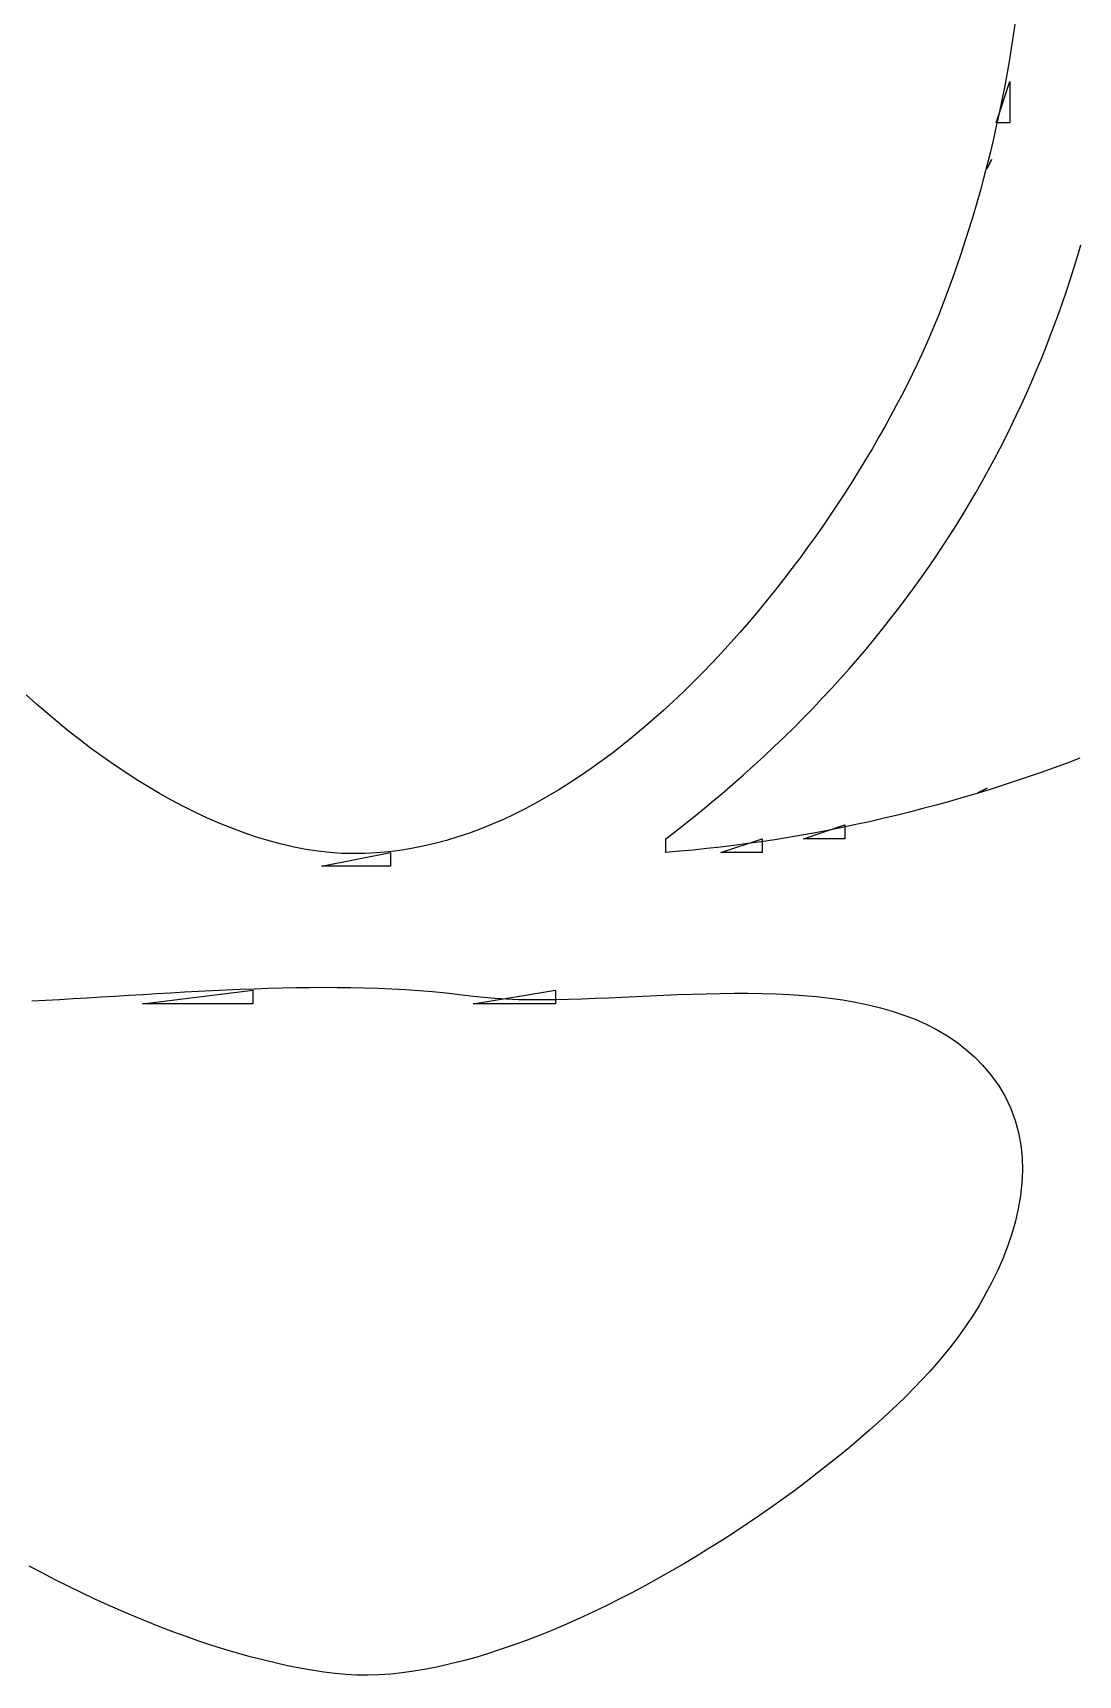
# Model space of a CAD drawing. Header units: millimetres. Extents: x 56222 to 3066687, y -650199 to -121287.
# Drawn here: x 141933.778 to 141935.133, y -185278.987 to -185276.858 of the extents above; entities that cross this region are included whole.
import ezdxf

# ---------------------------------------------------------------- set-up
doc = ezdxf.new("R2010")
doc.units = ezdxf.units.MM
doc.header["$MEASUREMENT"] = 0
doc.layers.add('$TD_AUDIT_GENERATED_(A0BDF17)', color=32, linetype='Continuous', lineweight=30)

msp = doc.modelspace()

# ---------------------------------------------------------------- linework, layer by layer
at = {"layer": '$TD_AUDIT_GENERATED_(A0BDF17)', "linetype": 'Continuous', "lineweight": 25, "ltscale": 2}
for p, q in [((141935.0511, -185276.8448, 0.5173), (141935.0486, -185276.8617, 0.5173)), ((141935.0486, -185276.8617, 0.5173), (141935.046, -185276.8786, 0.5173)), ((141935.046, -185276.8786, 0.5173), (141935.0432, -185276.8954, 0.5173)), ((141935.0402, -185276.9123, 0.5173), (141935.0371, -185276.9291, 0.5173)), ((141935.0432, -185276.8954, 0.5173), (141935.0402, -185276.9123, 0.5173)), ((141935.0266, -185276.975, 0.5173), (141935.0444, -185276.9214, 0.5173)), ((141935.0371, -185276.9291, 0.5173), (141935.0338, -185276.9458, 0.5173)), ((141935.0444, -185276.9214, 0.5173), (141935.0444, -185276.975, 0.5173)), ((141935.0338, -185276.9458, 0.5173), (141935.0304, -185276.9625, 0.5173)), ((141935.0444, -185276.975, 0.5173), (141935.0266, -185276.975, 0.5173)), ((141935.0304, -185276.9625, 0.5173), (141935.0267, -185276.9792, 0.5173)), ((141935.023, -185276.9959, 0.5173), (141935.019, -185277.0125, 0.5173)), ((141935.0267, -185276.9792, 0.5173), (141935.023, -185276.9959, 0.5173)), ((141935.019, -185277.0125, 0.5173), (141935.0149, -185277.0291, 0.5173)), ((141935.0149, -185277.0291, 0.5173), (141935.0105, -185277.0456, 0.5173)), ((141935.0206, -185277.0225, 0.5173), (141935.0147, -185277.0344, 0.5173)), ((141935.0147, -185277.0344, 0.5173), (141935.0206, -185277.0225, 0.5173)), ((141935.0061, -185277.0621, 0.5173), (141935.0014, -185277.0786, 0.5173)), ((141935.0105, -185277.0456, 0.5173), (141935.0061, -185277.0621, 0.5173)), ((141935.0014, -185277.0786, 0.5173), (141934.9966, -185277.095, 0.5173)), ((141934.9966, -185277.095, 0.5173), (141934.9916, -185277.1114, 0.5173)), ((141934.9916, -185277.1114, 0.5173), (141934.9864, -185277.1277, 0.5173)), ((141934.981, -185277.144, 0.5173), (141934.9755, -185277.1603, 0.5173)), ((141934.9864, -185277.1277, 0.5173), (141934.981, -185277.144, 0.5173)), ((141935.1272, -185277.1633, 0.5173), (141935.1318, -185277.1483, 0.5173)), ((141935.1318, -185277.1483, 0.5173), (141935.1363, -185277.1332, 0.5173)), ((141934.9755, -185277.1603, 0.5173), (141934.9698, -185277.1765, 0.5173)), ((141935.1225, -185277.1783, 0.5173), (141935.1272, -185277.1633, 0.5173)), ((141934.9698, -185277.1765, 0.5173), (141934.9639, -185277.1926, 0.5173)), ((141935.1175, -185277.1932, 0.5173), (141935.1225, -185277.1783, 0.5173)), ((141934.9578, -185277.2087, 0.5173), (141934.9516, -185277.2247, 0.5173)), ((141934.9639, -185277.1926, 0.5173), (141934.9578, -185277.2087, 0.5173)), ((141935.1072, -185277.223, 0.5173), (141935.1125, -185277.2081, 0.5173)), ((141935.1125, -185277.2081, 0.5173), (141935.1175, -185277.1932, 0.5173)), ((141934.9516, -185277.2247, 0.5173), (141934.9466, -185277.237, 0.5173)), ((141935.1018, -185277.2378, 0.5173), (141935.1072, -185277.223, 0.5173)), ((141934.9414, -185277.2494, 0.5173), (141934.9359, -185277.2621, 0.5173)), ((141934.9466, -185277.237, 0.5173), (141934.9414, -185277.2494, 0.5173)), ((141935.0905, -185277.2673, 0.5173), (141935.0962, -185277.2525, 0.5173)), ((141935.0962, -185277.2525, 0.5173), (141935.1018, -185277.2378, 0.5173)), ((141934.9301, -185277.2749, 0.5173), (141934.924, -185277.2879, 0.5173)), ((141934.9359, -185277.2621, 0.5173), (141934.9301, -185277.2749, 0.5173)), ((141935.0846, -185277.2819, 0.5173), (141935.0905, -185277.2673, 0.5173)), ((141934.924, -185277.2879, 0.5173), (141934.9177, -185277.3011, 0.5173)), ((141935.0723, -185277.3111, 0.5173), (141935.0785, -185277.2965, 0.5173)), ((141935.0785, -185277.2965, 0.5173), (141935.0846, -185277.2819, 0.5173)), ((141934.9111, -185277.3144, 0.5173), (141934.9042, -185277.3279, 0.5173)), ((141934.9177, -185277.3011, 0.5173), (141934.9111, -185277.3144, 0.5173)), ((141935.0659, -185277.3256, 0.5173), (141935.0723, -185277.3111, 0.5173)), ((141934.9042, -185277.3279, 0.5173), (141934.8971, -185277.3415, 0.5173)), ((141935.0526, -185277.3544, 0.5173), (141935.0593, -185277.34, 0.5173)), ((141935.0593, -185277.34, 0.5173), (141935.0659, -185277.3256, 0.5173)), ((141934.8897, -185277.3553, 0.5173), (141934.8821, -185277.3691, 0.5173)), ((141934.8971, -185277.3415, 0.5173), (141934.8897, -185277.3553, 0.5173)), ((141935.0457, -185277.3688, 0.5173), (141935.0526, -185277.3544, 0.5173)), ((141934.8821, -185277.3691, 0.5173), (141934.8742, -185277.383, 0.5173)), ((141935.0386, -185277.3831, 0.5173), (141935.0457, -185277.3688, 0.5173)), ((141934.8661, -185277.397, 0.5173), (141934.8577, -185277.4111, 0.5173)), ((141934.8742, -185277.383, 0.5173), (141934.8661, -185277.397, 0.5173)), ((141935.0239, -185277.4115, 0.5173), (141935.0313, -185277.3973, 0.5173)), ((141935.0313, -185277.3973, 0.5173), (141935.0386, -185277.3831, 0.5173)), ((141934.8491, -185277.4252, 0.5173), (141934.8403, -185277.4394, 0.5173)), ((141934.8577, -185277.4111, 0.5173), (141934.8491, -185277.4252, 0.5173)), ((141935.0162, -185277.4256, 0.5173), (141935.0239, -185277.4115, 0.5173)), ((141934.8403, -185277.4394, 0.5173), (141934.8312, -185277.4536, 0.5173)), ((141935.0005, -185277.4537, 0.5173), (141935.0084, -185277.4397, 0.5173)), ((141935.0084, -185277.4397, 0.5173), (141935.0162, -185277.4256, 0.5173)), ((141934.8219, -185277.4678, 0.5173), (141934.8124, -185277.4821, 0.5173)), ((141934.8312, -185277.4536, 0.5173), (141934.8219, -185277.4678, 0.5173)), ((141934.984, -185277.4815, 0.5173), (141934.9923, -185277.4676, 0.5173)), ((141934.9923, -185277.4676, 0.5173), (141935.0005, -185277.4537, 0.5173)), ((141934.8124, -185277.4821, 0.5173), (141934.8027, -185277.4963, 0.5173)), ((141934.9754, -185277.4954, 0.5173), (141934.984, -185277.4815, 0.5173)), ((141934.7928, -185277.5105, 0.5173), (141934.7826, -185277.5246, 0.5173)), ((141934.8027, -185277.4963, 0.5173), (141934.7928, -185277.5105, 0.5173)), ((141934.9578, -185277.5229, 0.5173), (141934.9667, -185277.5091, 0.5173)), ((141934.9667, -185277.5091, 0.5173), (141934.9754, -185277.4954, 0.5173)), ((141934.7826, -185277.5246, 0.5173), (141934.7723, -185277.5387, 0.5173)), ((141934.9488, -185277.5365, 0.5173), (141934.9578, -185277.5229, 0.5173)), ((141934.7618, -185277.5528, 0.5173), (141934.751, -185277.5668, 0.5173)), ((141934.7723, -185277.5387, 0.5173), (141934.7618, -185277.5528, 0.5173)), ((141934.93, -185277.5636, 0.5173), (141934.9395, -185277.5501, 0.5173)), ((141934.9395, -185277.5501, 0.5173), (141934.9488, -185277.5365, 0.5173)), ((141934.751, -185277.5668, 0.5173), (141934.7401, -185277.5806, 0.5173)), ((141934.9204, -185277.5771, 0.5173), (141934.93, -185277.5636, 0.5173)), ((141934.729, -185277.5944, 0.5173), (141934.7177, -185277.6081, 0.5173)), ((141934.7401, -185277.5806, 0.5173), (141934.729, -185277.5944, 0.5173)), ((141934.9005, -185277.6038, 0.5173), (141934.9105, -185277.5905, 0.5173)), ((141934.9105, -185277.5905, 0.5173), (141934.9204, -185277.5771, 0.5173)), ((141934.7177, -185277.6081, 0.5173), (141934.7063, -185277.6217, 0.5173)), ((141934.8902, -185277.6171, 0.5173), (141934.9005, -185277.6038, 0.5173)), ((141934.6946, -185277.6351, 0.5173), (141934.6828, -185277.6484, 0.5173)), ((141934.7063, -185277.6217, 0.5173), (141934.6946, -185277.6351, 0.5173)), ((141934.8692, -185277.6434, 0.5173), (141934.8798, -185277.6303, 0.5173)), ((141934.8798, -185277.6303, 0.5173), (141934.8902, -185277.6171, 0.5173)), ((141934.6828, -185277.6484, 0.5173), (141934.6708, -185277.6615, 0.5173)), ((141934.8473, -185277.6695, 0.5173), (141934.8584, -185277.6565, 0.5173)), ((141934.8584, -185277.6565, 0.5173), (141934.8692, -185277.6434, 0.5173)), ((141934.6587, -185277.6745, 0.5173), (141934.6464, -185277.6872, 0.5173)), ((141934.6708, -185277.6615, 0.5173), (141934.6587, -185277.6745, 0.5173)), ((141934.8361, -185277.6824, 0.5173), (141934.8473, -185277.6695, 0.5173)), ((141934.6339, -185277.6998, 0.5173), (141934.6213, -185277.7122, 0.5173)), ((141934.6464, -185277.6872, 0.5173), (141934.6339, -185277.6998, 0.5173)), ((141934.8131, -185277.7081, 0.5173), (141934.8247, -185277.6953, 0.5173)), ((141934.8247, -185277.6953, 0.5173), (141934.8361, -185277.6824, 0.5173)), ((141933.7828, -185277.7282, 0.5173), (141933.7693, -185277.7161, 0.5173)), ((141934.6213, -185277.7122, 0.5173), (141934.6085, -185277.7243, 0.5173)), ((141934.7892, -185277.7335, 0.5173), (141934.8012, -185277.7208, 0.5173)), ((141934.8012, -185277.7208, 0.5173), (141934.8131, -185277.7081, 0.5173)), ((141933.7965, -185277.7401, 0.5173), (141933.7828, -185277.7282, 0.5173)), ((141933.8103, -185277.7517, 0.5173), (141933.7965, -185277.7401, 0.5173)), ((141934.5957, -185277.7362, 0.5173), (141934.5826, -185277.7478, 0.5173)), ((141934.6085, -185277.7243, 0.5173), (141934.5957, -185277.7362, 0.5173)), ((141934.7769, -185277.746, 0.5173), (141934.7892, -185277.7335, 0.5173)), ((141933.8244, -185277.7632, 0.5173), (141933.8103, -185277.7517, 0.5173)), ((141933.8386, -185277.7743, 0.5173), (141933.8244, -185277.7632, 0.5173)), ((141934.5694, -185277.7592, 0.5173), (141934.5562, -185277.7703, 0.5173)), ((141934.5826, -185277.7478, 0.5173), (141934.5694, -185277.7592, 0.5173)), ((141934.7518, -185277.771, 0.5173), (141934.7645, -185277.7586, 0.5173)), ((141934.7645, -185277.7586, 0.5173), (141934.7769, -185277.746, 0.5173)), ((141933.853, -185277.7852, 0.5173), (141933.8386, -185277.7743, 0.5173)), ((141933.8675, -185277.7959, 0.5173), (141933.853, -185277.7852, 0.5173)), ((141934.5427, -185277.7811, 0.5173), (141934.5292, -185277.7917, 0.5173)), ((141934.5562, -185277.7703, 0.5173), (141934.5427, -185277.7811, 0.5173)), ((141934.7259, -185277.7956, 0.5173), (141934.7389, -185277.7833, 0.5173)), ((141934.7389, -185277.7833, 0.5173), (141934.7518, -185277.771, 0.5173)), ((141933.8822, -185277.8062, 0.5173), (141933.8675, -185277.7959, 0.5173)), ((141933.8971, -185277.8162, 0.5173), (141933.8822, -185277.8062, 0.5173)), ((141934.5155, -185277.8019, 0.5173), (141934.5017, -185277.8118, 0.5173)), ((141934.5292, -185277.7917, 0.5173), (141934.5155, -185277.8019, 0.5173)), ((141934.6991, -185277.82, 0.5173), (141934.7126, -185277.8078, 0.5173)), ((141934.7126, -185277.8078, 0.5173), (141934.7259, -185277.7956, 0.5173)), ((141935.1183, -185277.8047, 0.5173), (141935.1016, -185277.8109, 0.5173)), ((141935.1349, -185277.7985, 0.5173), (141935.1183, -185277.8047, 0.5173)), ((141933.912, -185277.8259, 0.5173), (141933.8971, -185277.8162, 0.5173)), ((141933.9271, -185277.8352, 0.5173), (141933.912, -185277.8259, 0.5173)), ((141934.4878, -185277.8213, 0.5173), (141934.4738, -185277.8305, 0.5173)), ((141934.5017, -185277.8118, 0.5173), (141934.4878, -185277.8213, 0.5173)), ((141934.6853, -185277.832, 0.5173), (141934.6991, -185277.82, 0.5173)), ((141935.0512, -185277.8283, 0.5173), (141935.0343, -185277.8339, 0.5173)), ((141935.0681, -185277.8227, 0.5173), (141935.0512, -185277.8283, 0.5173)), ((141935.0849, -185277.8168, 0.5173), (141935.0681, -185277.8227, 0.5173)), ((141935.1016, -185277.8109, 0.5173), (141935.0849, -185277.8168, 0.5173)), ((141933.9424, -185277.8442, 0.5173), (141933.9271, -185277.8352, 0.5173)), ((141933.9577, -185277.8528, 0.5173), (141933.9424, -185277.8442, 0.5173)), ((141934.4456, -185277.8478, 0.5173), (141934.4313, -185277.8559, 0.5173)), ((141934.4597, -185277.8394, 0.5173), (141934.4456, -185277.8478, 0.5173)), ((141934.4738, -185277.8305, 0.5173), (141934.4597, -185277.8394, 0.5173)), ((141934.6572, -185277.8559, 0.5173), (141934.6714, -185277.844, 0.5173)), ((141934.6714, -185277.844, 0.5173), (141934.6853, -185277.832, 0.5173)), ((141934.9832, -185277.8495, 0.5173), (141934.966, -185277.8544, 0.5173)), ((141935.0003, -185277.8445, 0.5173), (141934.9832, -185277.8495, 0.5173)), ((141935.0173, -185277.8392, 0.5173), (141935.0003, -185277.8445, 0.5173)), ((141935.0147, -185277.8373, 0.5173), (141935.0028, -185277.8433, 0.5173)), ((141935.0028, -185277.8433, 0.5173), (141935.0147, -185277.8373, 0.5173)), ((141935.0343, -185277.8339, 0.5173), (141935.0173, -185277.8392, 0.5173)), ((141933.9732, -185277.8609, 0.5173), (141933.9577, -185277.8528, 0.5173)), ((141933.9888, -185277.8687, 0.5173), (141933.9732, -185277.8609, 0.5173)), ((141934.0045, -185277.876, 0.5173), (141933.9888, -185277.8687, 0.5173)), ((141934.4024, -185277.8708, 0.5173), (141934.3879, -185277.8777, 0.5173)), ((141934.4169, -185277.8636, 0.5173), (141934.4024, -185277.8708, 0.5173)), ((141934.4313, -185277.8559, 0.5173), (141934.4169, -185277.8636, 0.5173)), ((141934.6282, -185277.8795, 0.5173), (141934.6428, -185277.8678, 0.5173)), ((141934.6428, -185277.8678, 0.5173), (141934.6572, -185277.8559, 0.5173)), ((141934.9143, -185277.8683, 0.5173), (141934.897, -185277.8726, 0.5173)), ((141934.9316, -185277.8638, 0.5173), (141934.9143, -185277.8683, 0.5173)), ((141934.9488, -185277.8592, 0.5173), (141934.9316, -185277.8638, 0.5173)), ((141934.966, -185277.8544, 0.5173), (141934.9488, -185277.8592, 0.5173)), ((141934.0203, -185277.8829, 0.5173), (141934.0045, -185277.876, 0.5173)), ((141934.0361, -185277.8893, 0.5173), (141934.0203, -185277.8829, 0.5173)), ((141934.0521, -185277.8952, 0.5173), (141934.0361, -185277.8893, 0.5173)), ((141934.3585, -185277.89, 0.5173), (141934.3438, -185277.8955, 0.5173)), ((141934.3732, -185277.8841, 0.5173), (141934.3585, -185277.89, 0.5173)), ((141934.3879, -185277.8777, 0.5173), (141934.3732, -185277.8841, 0.5173)), ((141934.5984, -185277.9028, 0.5173), (141934.6134, -185277.8912, 0.5173)), ((141934.6134, -185277.8912, 0.5173), (141934.6282, -185277.8795, 0.5173)), ((141934.7768, -185277.9028, 0.5173), (141934.8303, -185277.8849, 0.5173)), ((141934.8099, -185277.8916, 0.5173), (141934.7923, -185277.895, 0.5173)), ((141934.8274, -185277.8881, 0.5173), (141934.8099, -185277.8916, 0.5173)), ((141934.8448, -185277.8845, 0.5173), (141934.8274, -185277.8881, 0.5173)), ((141934.8303, -185277.8849, 0.5173), (141934.8303, -185277.9028, 0.5173)), ((141934.8623, -185277.8807, 0.5173), (141934.8448, -185277.8845, 0.5173)), ((141934.8797, -185277.8767, 0.5173), (141934.8623, -185277.8807, 0.5173)), ((141934.897, -185277.8726, 0.5173), (141934.8797, -185277.8767, 0.5173)), ((141934.0681, -185277.9006, 0.5173), (141934.0521, -185277.8952, 0.5173)), ((141934.0842, -185277.9055, 0.5173), (141934.0681, -185277.9006, 0.5173)), ((141934.1004, -185277.9098, 0.5173), (141934.0842, -185277.9055, 0.5173)), ((141934.1166, -185277.9136, 0.5173), (141934.1004, -185277.9098, 0.5173)), ((141934.1319, -185277.9166, 0.5173), (141934.1166, -185277.9136, 0.5173)), ((141934.2841, -185277.9126, 0.5173), (141934.269, -185277.9156, 0.5173)), ((141934.2991, -185277.9091, 0.5173), (141934.2841, -185277.9126, 0.5173)), ((141934.314, -185277.9051, 0.5173), (141934.2991, -185277.9091, 0.5173)), ((141934.3289, -185277.9005, 0.5173), (141934.314, -185277.9051, 0.5173)), ((141934.3438, -185277.8955, 0.5173), (141934.3289, -185277.9005, 0.5173)), ((141934.5984, -185277.9206, 0.5173), (141934.5984, -185277.9028, 0.5173)), ((141934.6691, -185277.9136, 0.5173), (141934.6514, -185277.9156, 0.5173)), ((141934.6867, -185277.9115, 0.5173), (141934.6691, -185277.9136, 0.5173)), ((141934.6697, -185277.9206, 0.5173), (141934.7233, -185277.9028, 0.5173)), ((141934.7044, -185277.9091, 0.5173), (141934.6867, -185277.9115, 0.5173)), ((141934.722, -185277.9066, 0.5173), (141934.7044, -185277.9091, 0.5173)), ((141934.7396, -185277.904, 0.5173), (141934.722, -185277.9066, 0.5173)), ((141934.7233, -185277.9028, 0.5173), (141934.7233, -185277.9206, 0.5173)), ((141934.7572, -185277.9011, 0.5173), (141934.7396, -185277.904, 0.5173)), ((141934.7748, -185277.8981, 0.5173), (141934.7572, -185277.9011, 0.5173)), ((141934.7923, -185277.895, 0.5173), (141934.7748, -185277.8981, 0.5173)), ((141934.8303, -185277.9028, 0.5173), (141934.7768, -185277.9028, 0.5173)), ((141934.1473, -185277.9189, 0.5173), (141934.1319, -185277.9166, 0.5173)), ((141934.1626, -185277.9206, 0.5173), (141934.1473, -185277.9189, 0.5173)), ((141934.1523, -185277.9384, 0.5173), (141934.2415, -185277.9206, 0.5173)), ((141934.1779, -185277.9217, 0.5173), (141934.1626, -185277.9206, 0.5173)), ((141934.1931, -185277.9221, 0.5173), (141934.1779, -185277.9217, 0.5173)), ((141934.2084, -185277.922, 0.5173), (141934.1931, -185277.9221, 0.5173)), ((141934.2236, -185277.9212, 0.5173), (141934.2084, -185277.922, 0.5173)), ((141934.2388, -185277.9199, 0.5173), (141934.2236, -185277.9212, 0.5173)), ((141934.2539, -185277.918, 0.5173), (141934.2388, -185277.9199, 0.5173)), ((141934.2415, -185277.9206, 0.5173), (141934.2415, -185277.9384, 0.5173)), ((141934.269, -185277.9156, 0.5173), (141934.2539, -185277.918, 0.5173)), ((141934.6161, -185277.9191, 0.5173), (141934.5984, -185277.9206, 0.5173)), ((141934.6337, -185277.9175, 0.5173), (141934.6161, -185277.9191, 0.5173)), ((141934.6514, -185277.9156, 0.5173), (141934.6337, -185277.9175, 0.5173)), ((141934.7233, -185277.9206, 0.5173), (141934.6697, -185277.9206, 0.5173)), ((141934.2415, -185277.9384, 0.5173), (141934.1523, -185277.9384, 0.5173)), ((141933.8845, -185278.1067, 0.5173), (141933.9025, -185278.1056, 0.5173)), ((141933.9025, -185278.1056, 0.5173), (141933.9205, -185278.1045, 0.5173)), ((141933.9203, -185278.1169, 0.5173), (141934.0631, -185278.099, 0.5173)), ((141933.9205, -185278.1045, 0.5173), (141933.9386, -185278.1034, 0.5173)), ((141933.9386, -185278.1034, 0.5173), (141933.9566, -185278.1023, 0.5173)), ((141933.9566, -185278.1023, 0.5173), (141933.9747, -185278.1013, 0.5173)), ((141933.9747, -185278.1013, 0.5173), (141933.9927, -185278.1003, 0.5173)), ((141933.9927, -185278.1003, 0.5173), (141934.0107, -185278.0994, 0.5173)), ((141934.0107, -185278.0994, 0.5173), (141934.0288, -185278.0986, 0.5173)), ((141934.0288, -185278.0986, 0.5173), (141934.0468, -185278.0978, 0.5173)), ((141934.0468, -185278.0978, 0.5173), (141934.0648, -185278.0971, 0.5173)), ((141934.0631, -185278.099, 0.5173), (141934.0631, -185278.1169, 0.5173)), ((141934.0648, -185278.0971, 0.5173), (141934.0828, -185278.0965, 0.5173)), ((141934.0828, -185278.0965, 0.5173), (141934.1007, -185278.096, 0.5173)), ((141934.1007, -185278.096, 0.5173), (141934.1187, -185278.0956, 0.5173)), ((141934.1187, -185278.0956, 0.5173), (141934.1366, -185278.0954, 0.5173)), ((141934.1366, -185278.0954, 0.5173), (141934.1545, -185278.0953, 0.5173)), ((141934.1545, -185278.0953, 0.5173), (141934.1723, -185278.0954, 0.5173)), ((141934.1723, -185278.0954, 0.5173), (141934.1902, -185278.0956, 0.5173)), ((141934.1902, -185278.0956, 0.5173), (141934.208, -185278.096, 0.5173)), ((141934.208, -185278.096, 0.5173), (141934.2257, -185278.0966, 0.5173)), ((141934.2257, -185278.0966, 0.5173), (141934.2434, -185278.0973, 0.5173)), ((141934.2434, -185278.0973, 0.5173), (141934.2611, -185278.0983, 0.5173)), ((141934.2611, -185278.0983, 0.5173), (141934.2787, -185278.0995, 0.5173)), ((141934.2787, -185278.0995, 0.5173), (141934.2962, -185278.1009, 0.5173)), ((141934.2962, -185278.1009, 0.5173), (141934.3137, -185278.1026, 0.5173)), ((141934.3137, -185278.1026, 0.5173), (141934.3312, -185278.1045, 0.5173)), ((141934.3312, -185278.1045, 0.5173), (141934.3486, -185278.1066, 0.5173)), ((141934.3486, -185278.1169, 0.5173), (141934.4556, -185278.099, 0.5173)), ((141934.4556, -185278.099, 0.5173), (141934.4556, -185278.1169, 0.5173)), ((141934.5598, -185278.1072, 0.5173), (141934.5778, -185278.1063, 0.5173)), ((141934.5778, -185278.1063, 0.5173), (141934.5959, -185278.1055, 0.5173)), ((141934.5959, -185278.1055, 0.5173), (141934.6141, -185278.1048, 0.5173)), ((141934.6141, -185278.1048, 0.5173), (141934.6323, -185278.1041, 0.5173)), ((141934.6323, -185278.1041, 0.5173), (141934.6506, -185278.1036, 0.5173)), ((141934.6506, -185278.1036, 0.5173), (141934.6688, -185278.1032, 0.5173)), ((141934.6688, -185278.1032, 0.5173), (141934.687, -185278.103, 0.5173)), ((141934.687, -185278.103, 0.5173), (141934.7052, -185278.103, 0.5173)), ((141934.7052, -185278.103, 0.5173), (141934.7232, -185278.1033, 0.5173)), ((141934.7232, -185278.1033, 0.5173), (141934.7411, -185278.1038, 0.5173)), ((141934.7411, -185278.1038, 0.5173), (141934.7589, -185278.1047, 0.5173)), ((141934.7589, -185278.1047, 0.5173), (141934.7764, -185278.1058, 0.5173)), ((141934.7764, -185278.1058, 0.5173), (141934.7938, -185278.1074, 0.5173)), ((141933.7767, -185278.1129, 0.5173), (141933.7946, -185278.112, 0.5173)), ((141933.7946, -185278.112, 0.5173), (141933.8126, -185278.111, 0.5173)), ((141933.8126, -185278.111, 0.5173), (141933.8305, -185278.11, 0.5173)), ((141933.8305, -185278.11, 0.5173), (141933.8485, -185278.1089, 0.5173)), ((141933.8485, -185278.1089, 0.5173), (141933.8665, -185278.1078, 0.5173)), ((141933.8665, -185278.1078, 0.5173), (141933.8845, -185278.1067, 0.5173)), ((141934.0631, -185278.1169, 0.5173), (141933.9203, -185278.1169, 0.5173)), ((141934.3486, -185278.1066, 0.5173), (141934.3626, -185278.1082, 0.5173)), ((141934.4556, -185278.1169, 0.5173), (141934.3486, -185278.1169, 0.5173)), ((141934.3626, -185278.1082, 0.5173), (141934.377, -185278.1094, 0.5173)), ((141934.377, -185278.1094, 0.5173), (141934.3919, -185278.1103, 0.5173)), ((141934.3919, -185278.1103, 0.5173), (141934.4073, -185278.1109, 0.5173)), ((141934.4073, -185278.1109, 0.5173), (141934.423, -185278.1112, 0.5173)), ((141934.423, -185278.1112, 0.5173), (141934.4391, -185278.1112, 0.5173)), ((141934.4391, -185278.1112, 0.5173), (141934.4556, -185278.1111, 0.5173)), ((141934.4556, -185278.1111, 0.5173), (141934.4723, -185278.1107, 0.5173)), ((141934.4723, -185278.1107, 0.5173), (141934.4894, -185278.1102, 0.5173)), ((141934.4894, -185278.1102, 0.5173), (141934.5067, -185278.1096, 0.5173)), ((141934.5067, -185278.1096, 0.5173), (141934.5242, -185278.1088, 0.5173)), ((141934.5242, -185278.1088, 0.5173), (141934.5419, -185278.108, 0.5173)), ((141934.5419, -185278.108, 0.5173), (141934.5598, -185278.1072, 0.5173)), ((141934.7938, -185278.1074, 0.5173), (141934.8109, -185278.1093, 0.5173)), ((141934.8109, -185278.1093, 0.5173), (141934.8278, -185278.1117, 0.5173)), ((141934.8278, -185278.1117, 0.5173), (141934.8443, -185278.1146, 0.5173)), ((141934.8443, -185278.1146, 0.5173), (141934.8605, -185278.1179, 0.5173)), ((141934.8605, -185278.1179, 0.5173), (141934.8764, -185278.1218, 0.5173)), ((141934.8764, -185278.1218, 0.5173), (141934.8919, -185278.1262, 0.5173)), ((141934.8919, -185278.1262, 0.5173), (141934.9069, -185278.1312, 0.5173)), ((141934.9069, -185278.1312, 0.5173), (141934.9215, -185278.1368, 0.5173)), ((141934.9215, -185278.1368, 0.5173), (141934.9357, -185278.1431, 0.5173)), ((141934.9357, -185278.1431, 0.5173), (141934.9493, -185278.1501, 0.5173)), ((141934.9493, -185278.1501, 0.5173), (141934.9624, -185278.1577, 0.5173)), ((141934.9624, -185278.1577, 0.5173), (141934.9749, -185278.1661, 0.5173)), ((141934.9749, -185278.1661, 0.5173), (141934.9869, -185278.1753, 0.5173)), ((141934.9869, -185278.1753, 0.5173), (141934.9982, -185278.1853, 0.5173)), ((141934.9982, -185278.1853, 0.5173), (141935.0089, -185278.1961, 0.5173)), ((141935.0089, -185278.1961, 0.5173), (141935.0188, -185278.2078, 0.5173)), ((141935.0188, -185278.2078, 0.5173), (141935.0293, -185278.2222, 0.5173)), ((141935.0293, -185278.2222, 0.5173), (141935.0381, -185278.237, 0.5173)), ((141935.0381, -185278.237, 0.5173), (141935.0454, -185278.2523, 0.5173)), ((141935.0454, -185278.2523, 0.5173), (141935.0511, -185278.2678, 0.5173)), ((141935.0511, -185278.2678, 0.5173), (141935.0555, -185278.2836, 0.5173)), ((141935.0555, -185278.2836, 0.5173), (141935.0584, -185278.2997, 0.5173)), ((141935.0584, -185278.2997, 0.5173), (141935.0601, -185278.316, 0.5173)), ((141935.0601, -185278.316, 0.5173), (141935.0606, -185278.3324, 0.5173)), ((141935.0606, -185278.3324, 0.5173), (141935.0598, -185278.3489, 0.5173)), ((141935.0598, -185278.3489, 0.5173), (141935.058, -185278.3654, 0.5173)), ((141935.0552, -185278.3819, 0.5173), (141935.0514, -185278.3984, 0.5173)), ((141935.058, -185278.3654, 0.5173), (141935.0552, -185278.3819, 0.5173)), ((141935.0514, -185278.3984, 0.5173), (141935.0468, -185278.4148, 0.5173)), ((141935.0468, -185278.4148, 0.5173), (141935.0413, -185278.4311, 0.5173)), ((141935.0413, -185278.4311, 0.5173), (141935.035, -185278.4471, 0.5173)), ((141935.0281, -185278.4629, 0.5173), (141935.0205, -185278.4784, 0.5173)), ((141935.035, -185278.4471, 0.5173), (141935.0281, -185278.4629, 0.5173)), ((141935.0205, -185278.4784, 0.5173), (141935.0124, -185278.4936, 0.5173)), ((141935.0039, -185278.5084, 0.5173), (141934.9949, -185278.5228, 0.5173)), ((141935.0124, -185278.4936, 0.5173), (141935.0039, -185278.5084, 0.5173)), ((141934.9949, -185278.5228, 0.5173), (141934.9855, -185278.5367, 0.5173)), ((141934.9759, -185278.5501, 0.5173), (141934.9661, -185278.5629, 0.5173)), ((141934.9855, -185278.5367, 0.5173), (141934.9759, -185278.5501, 0.5173)), ((141934.9579, -185278.5729, 0.5173), (141934.9492, -185278.5831, 0.5173)), ((141934.9661, -185278.5629, 0.5173), (141934.9579, -185278.5729, 0.5173)), ((141934.94, -185278.5935, 0.5173), (141934.9303, -185278.604, 0.5173)), ((141934.9492, -185278.5831, 0.5173), (141934.94, -185278.5935, 0.5173)), ((141934.92, -185278.6147, 0.5173), (141934.9093, -185278.6255, 0.5173)), ((141934.9303, -185278.604, 0.5173), (141934.92, -185278.6147, 0.5173)), ((141934.8982, -185278.6363, 0.5173), (141934.8866, -185278.6473, 0.5173)), ((141934.9093, -185278.6255, 0.5173), (141934.8982, -185278.6363, 0.5173)), ((141934.8746, -185278.6583, 0.5173), (141934.8622, -185278.6694, 0.5173)), ((141934.8866, -185278.6473, 0.5173), (141934.8746, -185278.6583, 0.5173)), ((141934.8494, -185278.6805, 0.5173), (141934.8363, -185278.6916, 0.5173)), ((141934.8622, -185278.6694, 0.5173), (141934.8494, -185278.6805, 0.5173)), ((141934.8363, -185278.6916, 0.5173), (141934.8228, -185278.7028, 0.5173)), ((141934.8089, -185278.7139, 0.5173), (141934.7947, -185278.7251, 0.5173)), ((141934.8228, -185278.7028, 0.5173), (141934.8089, -185278.7139, 0.5173)), ((141934.7803, -185278.7362, 0.5173), (141934.7655, -185278.7472, 0.5173)), ((141934.7947, -185278.7251, 0.5173), (141934.7803, -185278.7362, 0.5173)), ((141934.7505, -185278.7582, 0.5173), (141934.7352, -185278.7691, 0.5173)), ((141934.7655, -185278.7472, 0.5173), (141934.7505, -185278.7582, 0.5173)), ((141934.7196, -185278.7799, 0.5173), (141934.7039, -185278.7906, 0.5173)), ((141934.7352, -185278.7691, 0.5173), (141934.7196, -185278.7799, 0.5173)), ((141934.688, -185278.8012, 0.5173), (141934.6718, -185278.8116, 0.5173)), ((141934.7039, -185278.7906, 0.5173), (141934.688, -185278.8012, 0.5173)), ((141934.6555, -185278.8219, 0.5173), (141934.6391, -185278.832, 0.5173)), ((141934.6718, -185278.8116, 0.5173), (141934.6555, -185278.8219, 0.5173)), ((141933.7902, -185278.8543, 0.5173), (141933.7735, -185278.8454, 0.5173)), ((141934.6225, -185278.8419, 0.5173), (141934.6058, -185278.8516, 0.5173)), ((141934.6391, -185278.832, 0.5173), (141934.6225, -185278.8419, 0.5173)), ((141933.807, -185278.863, 0.5173), (141933.7902, -185278.8543, 0.5173)), ((141933.8239, -185278.8714, 0.5173), (141933.807, -185278.863, 0.5173)), ((141933.8408, -185278.8797, 0.5173), (141933.8239, -185278.8714, 0.5173)), ((141934.572, -185278.8705, 0.5173), (141934.5551, -185278.8795, 0.5173)), ((141934.5889, -185278.8612, 0.5173), (141934.572, -185278.8705, 0.5173)), ((141934.6058, -185278.8516, 0.5173), (141934.5889, -185278.8612, 0.5173)), ((141933.8577, -185278.8877, 0.5173), (141933.8408, -185278.8797, 0.5173)), ((141933.8747, -185278.8955, 0.5173), (141933.8577, -185278.8877, 0.5173)), ((141934.538, -185278.8883, 0.5173), (141934.521, -185278.8968, 0.5173)), ((141934.5551, -185278.8795, 0.5173), (141934.538, -185278.8883, 0.5173)), ((141933.8918, -185278.9031, 0.5173), (141933.8747, -185278.8955, 0.5173)), ((141933.9088, -185278.9103, 0.5173), (141933.8918, -185278.9031, 0.5173)), ((141933.9258, -185278.9173, 0.5173), (141933.9088, -185278.9103, 0.5173)), ((141934.4868, -185278.9129, 0.5173), (141934.4697, -185278.9205, 0.5173)), ((141934.5039, -185278.905, 0.5173), (141934.4868, -185278.9129, 0.5173)), ((141934.521, -185278.8968, 0.5173), (141934.5039, -185278.905, 0.5173)), ((141933.9428, -185278.9241, 0.5173), (141933.9258, -185278.9173, 0.5173)), ((141933.9597, -185278.9305, 0.5173), (141933.9428, -185278.9241, 0.5173)), ((141933.9766, -185278.9367, 0.5173), (141933.9597, -185278.9305, 0.5173)), ((141934.4357, -185278.9347, 0.5173), (141934.4188, -185278.9413, 0.5173)), ((141934.4527, -185278.9278, 0.5173), (141934.4357, -185278.9347, 0.5173)), ((141934.4697, -185278.9205, 0.5173), (141934.4527, -185278.9278, 0.5173)), ((141933.9934, -185278.9425, 0.5173), (141933.9766, -185278.9367, 0.5173)), ((141934.0102, -185278.9481, 0.5173), (141933.9934, -185278.9425, 0.5173)), ((141934.0268, -185278.9533, 0.5173), (141934.0102, -185278.9481, 0.5173)), ((141934.0434, -185278.9582, 0.5173), (141934.0268, -185278.9533, 0.5173)), ((141934.3852, -185278.9532, 0.5173), (141934.3685, -185278.9586, 0.5173)), ((141934.4019, -185278.9475, 0.5173), (141934.3852, -185278.9532, 0.5173)), ((141934.4188, -185278.9413, 0.5173), (141934.4019, -185278.9475, 0.5173)), ((141934.0598, -185278.9628, 0.5173), (141934.0434, -185278.9582, 0.5173)), ((141934.0761, -185278.967, 0.5173), (141934.0598, -185278.9628, 0.5173)), ((141934.0922, -185278.9709, 0.5173), (141934.0761, -185278.967, 0.5173)), ((141934.1082, -185278.9744, 0.5173), (141934.0922, -185278.9709, 0.5173)), ((141934.124, -185278.9775, 0.5173), (141934.1082, -185278.9744, 0.5173)), ((141934.1396, -185278.9803, 0.5173), (141934.124, -185278.9775, 0.5173)), ((141934.2876, -185278.9789, 0.5173), (141934.272, -185278.9815, 0.5173)), ((141934.3034, -185278.9758, 0.5173), (141934.2876, -185278.9789, 0.5173)), ((141934.3194, -185278.9722, 0.5173), (141934.3034, -185278.9758, 0.5173)), ((141934.3356, -185278.9681, 0.5173), (141934.3194, -185278.9722, 0.5173)), ((141934.352, -185278.9636, 0.5173), (141934.3356, -185278.9681, 0.5173)), ((141934.3685, -185278.9586, 0.5173), (141934.352, -185278.9636, 0.5173)), ((141934.155, -185278.9826, 0.5173), (141934.1396, -185278.9803, 0.5173)), ((141934.1701, -185278.9846, 0.5173), (141934.155, -185278.9826, 0.5173)), ((141934.1838, -185278.9859, 0.5173), (141934.1701, -185278.9846, 0.5173)), ((141934.1978, -185278.9866, 0.5173), (141934.1838, -185278.9859, 0.5173)), ((141934.212, -185278.9867, 0.5173), (141934.1978, -185278.9866, 0.5173)), ((141934.2266, -185278.9862, 0.5173), (141934.212, -185278.9867, 0.5173)), ((141934.2415, -185278.9852, 0.5173), (141934.2266, -185278.9862, 0.5173)), ((141934.2566, -185278.9836, 0.5173), (141934.2415, -185278.9852, 0.5173)), ((141934.272, -185278.9815, 0.5173), (141934.2566, -185278.9836, 0.5173))]:
    msp.add_line(p, q, dxfattribs=at)

doc.saveas('drawing.dxf')
